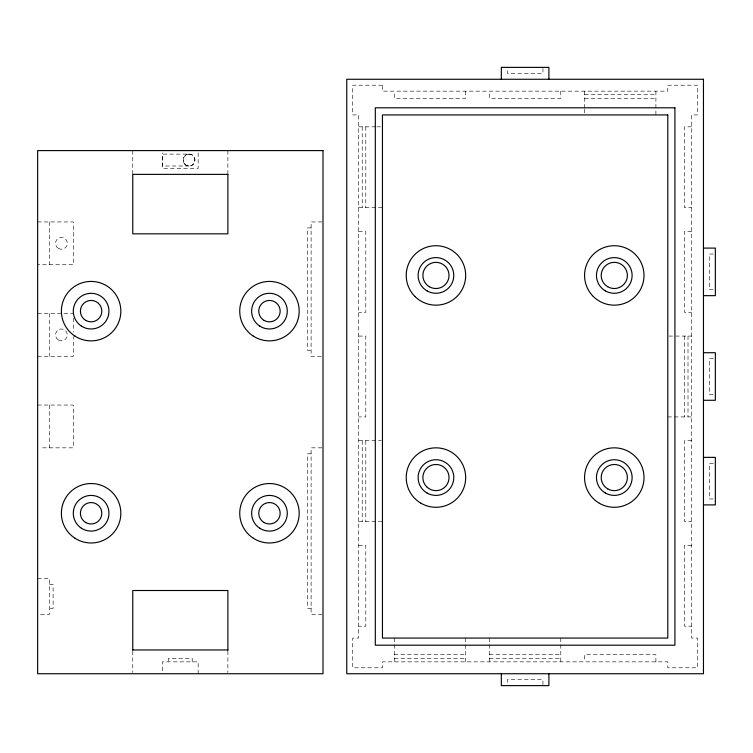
<?xml version="1.0" encoding="UTF-8"?>
<svg xmlns="http://www.w3.org/2000/svg" width="753" height="753" viewBox="0 0 753 753"><rect width="100%" height="100%" fill="white"/><g stroke="black" fill="none" stroke-linecap="round" stroke-linejoin="round"><path stroke-width="0.56" stroke-dasharray="3.77 2.82" d="M189.078 154.12C181.445 153.828 181.445 166.3 189.078 166.008C196.721 166.3 196.721 153.828 189.078 154.12L162.328 154.12L162.328 166.008L189.078 166.008M584.563 94.718L655.901 94.718M584.563 98.285L655.901 98.285M358.663 126.824L375.709 126.824M376.782 126.824L382.449 126.824M691.574 126.824L684.439 126.824L684.439 207.668L691.574 207.668M358.663 207.668L382.449 207.668M37.65 221.937L73.314 221.937L73.314 264.736L37.65 264.736M321.917 221.937L311.111 221.937L311.111 356.291L321.917 356.291M311.111 227.886L307.544 227.886L307.544 350.343L311.111 350.343M358.663 231.444L365.798 231.444L365.798 312.297L358.663 312.297M691.574 231.444L684.439 231.444L684.439 312.297L691.574 312.297M713.364 254.034L709.401 254.034L709.401 289.707L713.364 289.707M37.65 313.483L73.314 313.483M358.663 336.073L365.798 336.073L365.798 416.927L358.663 416.927M668.899 336.073L691.574 336.073M37.65 356.291L73.314 356.291L73.314 336.619M713.364 358.673L709.401 358.673L709.401 394.327L713.364 394.327M37.65 405.039L73.314 405.039L73.314 447.837L39.947 447.837M667.789 416.927L691.574 416.927M358.663 440.703L381.319 440.703M691.574 440.703L684.439 440.703L684.439 521.556L691.574 521.556M321.917 447.837L311.111 447.837L311.111 614.288L321.917 614.288M311.111 453.786L307.544 453.786L307.544 608.349L311.111 608.349M713.364 463.302L709.401 463.302L709.401 498.957L713.364 498.957M358.663 521.556L382.449 521.556M358.663 545.332L365.798 545.332L365.798 626.176L358.663 626.176M691.574 545.332L684.439 545.332L684.439 626.176L691.574 626.176M37.65 578.624L49.538 578.624L49.538 614.288L39.815 614.288M49.538 584.563L53.105 584.563L53.105 608.349L49.538 608.349M394.337 654.715L465.674 654.715M489.45 654.715L560.787 654.715M394.337 658.282L465.674 658.282M489.45 658.282L560.787 658.282M688.007 336.073L688.007 416.927M684.439 336.073L684.439 416.927M655.901 91.151L655.901 114.936M655.901 661.849L655.901 654.715L584.563 654.715L584.563 661.849M584.563 91.151L584.563 108.197M584.563 109.27L584.563 114.936M560.787 91.151L560.787 98.285L489.45 98.285L489.45 91.151M560.787 638.064L560.787 661.849M542.951 68.363L542.951 73.314L507.287 73.314L507.287 68.363M542.951 684.637L542.951 679.686L507.287 679.686L507.287 684.637M489.45 638.064L489.45 661.849M465.674 91.151L465.674 98.285L394.337 98.285L394.337 91.151M465.674 638.064L465.674 643.73M465.674 644.803L465.674 661.849M394.337 638.064L394.337 661.849M365.798 126.824L365.798 207.668M365.798 440.703L365.798 521.556M362.231 126.824L362.231 207.668M362.231 440.703L362.231 521.556M227.886 150.6L227.886 174.357M227.886 651.081L227.886 672.58M198.161 152.831L198.161 168.437L162.488 168.437L162.488 152.831M198.161 673.737L198.161 661.849L162.488 661.849L162.488 673.737M192.213 661.849L192.213 658.282L168.437 658.282L168.437 661.849M132.763 150.6L132.763 174.357M132.763 651.081L132.763 672.58M73.314 318.114L73.314 331.998M49.538 221.937L49.538 264.736M49.538 313.483L49.538 356.291M49.538 405.039L49.538 447.837M382.449 85.211L352.724 85.211L352.724 114.936L358.663 114.936L358.663 638.064L352.724 638.064L352.724 667.789L382.449 667.789L382.449 661.849L667.789 661.849L667.789 667.789L697.513 667.789L697.513 638.064L691.574 638.064L691.574 114.936L697.513 114.936L697.513 85.211L667.789 85.211L667.789 91.151L382.449 91.151L382.449 85.211M58.461 248.49A5.949 5.949 0 0 0 67.375 243.341A5.949 5.949 0 0 0 58.461 238.193A5.949 5.949 0 0 0 58.461 248.49M58.461 340.036A5.949 5.949 0 0 0 67.375 334.887A5.949 5.949 0 0 0 58.461 329.739A5.949 5.949 0 0 0 58.461 340.036M184.88 164.267A5.949 5.949 0 0 0 194.82 161.603A5.949 5.949 0 0 0 187.544 154.318A5.949 5.949 0 0 0 184.88 164.267"/><path stroke-width="1.13" d="M703.462 248.095L715.35 248.095L715.35 295.656L703.462 295.656M703.462 352.724L715.35 352.724L715.35 400.276L703.462 400.276M703.462 457.353L715.35 457.353L715.35 504.896L703.462 504.896M132.763 649.961L227.886 649.961M548.899 79.263L548.899 67.375L501.338 67.375L501.338 79.263M548.899 673.737L548.899 685.625L501.338 685.625L501.338 673.737M227.886 650.178L227.886 590.512L132.763 590.512L132.763 650.178M703.462 79.263L346.775 79.263L346.775 673.737L703.462 673.737L703.462 79.263M674.923 107.801L375.314 107.801L375.314 645.199L674.923 645.199L674.923 107.801M667.789 114.936L382.449 114.936L382.449 638.064L667.789 638.064L667.789 114.936M322.999 150.6L37.65 150.6L37.65 673.737L322.999 673.737L322.999 150.6M227.886 174.376L132.763 174.376L132.763 233.825L227.886 233.825L227.886 174.357M414.931 296.456A29.725 29.725 0 0 0 464.657 283.128A29.725 29.725 0 0 0 428.25 246.73A29.725 29.725 0 0 0 414.931 296.456M427.026 290.884A17.837 17.837 0 0 0 453.786 275.438A17.837 17.837 0 0 0 427.026 259.992A17.837 17.837 0 0 0 427.026 290.884M429.408 286.761A13.074 13.074 0 0 0 449.023 275.438A13.074 13.074 0 0 0 429.408 264.115A13.074 13.074 0 0 0 429.408 286.761M421.087 503.305A29.725 29.725 0 0 0 465.674 477.562A29.725 29.725 0 0 0 421.087 451.819A29.725 29.725 0 0 0 421.087 503.305M427.026 493.008A17.837 17.837 0 0 0 453.786 477.562A17.837 17.837 0 0 0 427.026 462.116A17.837 17.837 0 0 0 427.026 493.008M426.697 486.805A13.074 13.074 0 0 0 448.581 480.941A13.074 13.074 0 0 0 432.561 464.93A13.074 13.074 0 0 0 426.697 486.805M599.426 503.305A29.725 29.725 0 0 0 644.013 477.562A29.725 29.725 0 0 0 599.426 451.819A29.725 29.725 0 0 0 599.426 503.305M605.374 493.008A17.837 17.837 0 0 0 632.125 477.562A17.837 17.837 0 0 0 605.374 462.116A17.837 17.837 0 0 0 605.374 493.008M607.746 488.885A13.074 13.074 0 0 0 627.371 477.562A13.074 13.074 0 0 0 607.746 466.239A13.074 13.074 0 0 0 607.746 488.885M593.27 296.456A29.725 29.725 0 0 0 642.996 283.128A29.725 29.725 0 0 0 606.598 246.73A29.725 29.725 0 0 0 593.27 296.456M605.374 290.884A17.837 17.837 0 0 0 632.125 275.438A17.837 17.837 0 0 0 605.374 259.992A17.837 17.837 0 0 0 605.374 290.884M607.746 286.761A13.074 13.074 0 0 0 627.371 275.438A13.074 13.074 0 0 0 607.746 264.115A13.074 13.074 0 0 0 607.746 286.761M85.767 320.411A10.702 10.702 0 0 0 101.815 311.149A10.702 10.702 0 0 0 85.767 301.878A10.702 10.702 0 0 0 85.767 320.411M81.446 326.124A17.837 17.837 0 0 0 108.931 312.034A17.837 17.837 0 0 0 82.981 295.28A17.837 17.837 0 0 0 81.446 326.124M74.989 336.12A29.725 29.725 0 0 0 120.8 312.617A29.725 29.725 0 0 0 77.55 284.7A29.725 29.725 0 0 0 74.989 336.12M85.767 522.535A10.702 10.702 0 0 0 101.815 513.264A10.702 10.702 0 0 0 85.767 504.002A10.702 10.702 0 0 0 85.767 522.535M81.446 528.248A17.837 17.837 0 0 0 108.931 514.148A17.837 17.837 0 0 0 82.981 497.394A17.837 17.837 0 0 0 81.446 528.248M74.989 538.235A29.725 29.725 0 0 0 120.8 514.741A29.725 29.725 0 0 0 77.55 486.815A29.725 29.725 0 0 0 74.989 538.235M264.105 522.535A10.702 10.702 0 0 0 280.163 513.264A10.702 10.702 0 0 0 264.105 504.002A10.702 10.702 0 0 0 264.105 522.535M259.785 528.248A17.837 17.837 0 0 0 287.269 514.148A17.837 17.837 0 0 0 261.319 497.394A17.837 17.837 0 0 0 259.785 528.248M253.337 538.235A29.725 29.725 0 0 0 299.148 514.741A29.725 29.725 0 0 0 255.898 486.815A29.725 29.725 0 0 0 253.337 538.235M264.105 320.411A10.702 10.702 0 0 0 280.163 311.149A10.702 10.702 0 0 0 264.105 301.878A10.702 10.702 0 0 0 264.105 320.411M259.785 326.124A17.837 17.837 0 0 0 287.269 312.034A17.837 17.837 0 0 0 261.319 295.28A17.837 17.837 0 0 0 259.785 326.124M253.337 336.12A29.725 29.725 0 0 0 299.148 312.617A29.725 29.725 0 0 0 255.898 284.7A29.725 29.725 0 0 0 253.337 336.12"/></g></svg>
